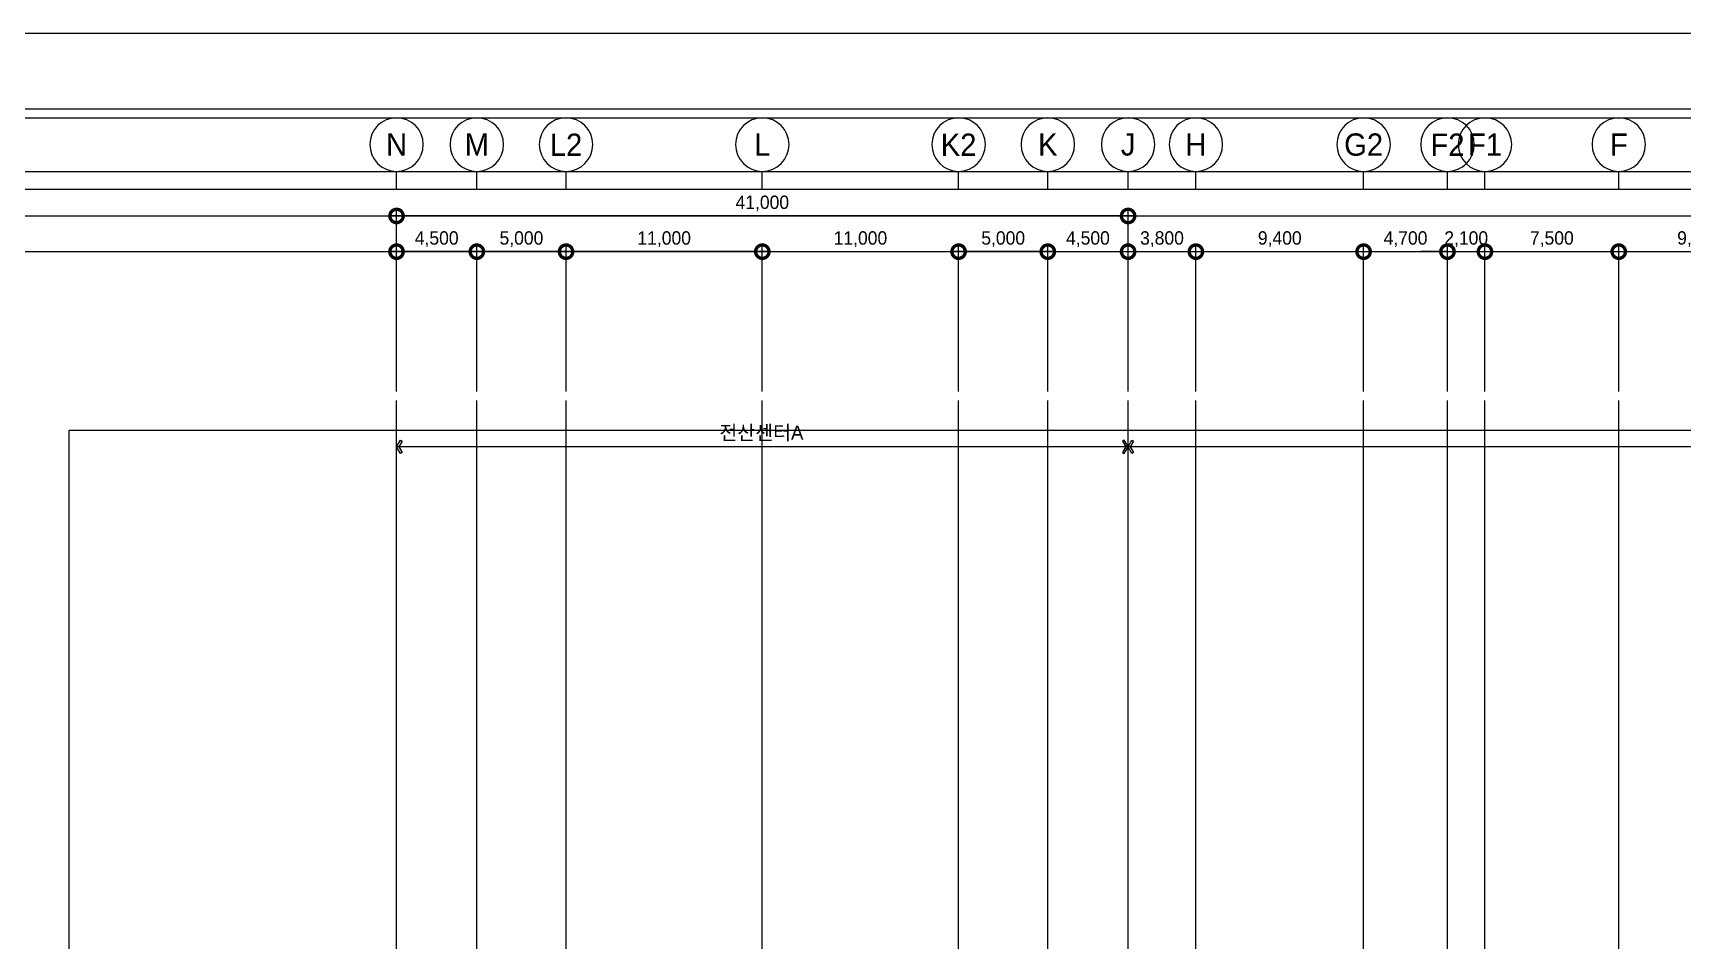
# Model space of a CAD drawing. Extents: x -430745 to 210250, y 0 to 148500.
# Drawn here: x 23719 to 116195, y 97630 to 148500 of the extents above; entities that cross this region are included whole.
import ezdxf
from ezdxf.enums import TextEntityAlignment as Align

# ---------------------------------------------------------------- set-up
doc = ezdxf.new("R2010")
doc.units = 0
doc.header["$LTSCALE"] = 250
doc.header["$MEASUREMENT"] = 0
doc.layers.get('0').update_dxf_attribs({"linetype": 'CONTINUOUS'})
doc.layers.get('Defpoints').update_dxf_attribs({"linetype": 'CONTINUOUS'})
for name, color, linetype in [('A-CEN', 1, 'CONTINUOUS'), ('A-DIM', 7, 'CONTINUOUS'), ('A-SYM-BUB', 3, 'CONTINUOUS')]:
    doc.layers.add(name, color=color, linetype=linetype)
doc.layers.add('NOPLOT', color=193, linetype='CONTINUOUS', plot=False)
doc.styles.add('Gdim', font='')
doc.styles.add('Gtx', font='')
doc.styles.get('Gdim').set_extended_font_data('Dotum')
doc.styles.get('Gtx').set_extended_font_data('Dotum')
doc.dimstyles.new('Gdim200', dxfattribs={"dimscale": 200, "dimtxt": 3, "dimasz": 6, "dimexe": 1.5, "dimexo": 2, "dimgap": 1, "dimtad": 1, "dimdec": 0, "dimzin": 0, "dimdsep": 46, "dimlunit": 6, "dimtxsty": 'Gdim', "dimblk": 'DOTSMALL', "dimcen": 1.5, "dimdle": 1.5, "dimclrd": 1, "dimclre": 1, "dimclrt": 256, "dimazin": 0, "dimtfac": 1, "dimtdec": 0, "dimtix": 1, "dimtmove": 2, "dimatfit": 3, "dimldrblk": 'DOTSMALL', "dimfxl": 1.5, "dimtolj": 1, "dimtzin": 0, "dimlwd": -1, "dimlwe": -1, "dimarcsym": 0})

# ---------------------------------------------------------------- blocks, each defined once
blk = doc.blocks.new('_DotSmall')
at = {"color": 0, "linetype": 'ByBlock', "const_width": 0.5}
blk.add_lwpolyline([(-0.0625, 0, 1), (0.0625, 0, 1)], format="xyb", close=True, dxfattribs=at)
blk = doc.blocks.new('*D105')
at = {"layer": 'A-DIM', "color": 1, "transparency": 16777216}
for p, q in [((14301485, -320405), (14259735, -320405)), ((14260110, -330238), (14260110, -320030)), ((14301110, -330238), (14301110, -320030))]:
    blk.add_line(p, q, dxfattribs=at)
at = {"layer": 'Defpoints', "color": 0, "transparency": 16777216}
for p in [(14260110, -320405), (14260110, -330738), (14301110, -330738, 0)]:
    blk.add_point(p, dxfattribs=at)
at = {"layer": 'A-DIM', "color": 1, "transparency": 16777216, "xscale": 1500, "yscale": 1500, "zscale": 1500, "rotation": 180}
blk.add_blockref('_DotSmall', (14260110, -320405), dxfattribs=at)
at = {"layer": 'A-DIM', "color": 1, "transparency": 16777216, "xscale": 1500, "yscale": 1500, "zscale": 1500}
blk.add_blockref('_DotSmall', (14301110, -320405), dxfattribs=at)
at = {"layer": 'A-DIM', "transparency": 16777216, "insert": (14280610, -319707), "char_height": 750, "attachment_point": 5, "style": 'Gdim'}
blk.add_mtext('\\A1;41,000', dxfattribs=at)
blk = doc.blocks.new('*D106')
at = {"layer": 'A-DIM', "color": 1, "transparency": 16777216}
for p, q in [((14296235, -322405), (14301485, -322405)), ((14296610, -330238), (14296610, -322030)), ((14301110, -330238), (14301110, -322030))]:
    blk.add_line(p, q, dxfattribs=at)
at = {"layer": 'Defpoints', "color": 0, "transparency": 16777216}
for p in [(14301110, -322405), (14296610, -330738), (14301110, -330738, 0)]:
    blk.add_point(p, dxfattribs=at)
at = {"layer": 'A-DIM', "color": 1, "transparency": 16777216, "xscale": 1500, "yscale": 1500, "zscale": 1500, "rotation": 180}
blk.add_blockref('_DotSmall', (14296610, -322405), dxfattribs=at)
at = {"layer": 'A-DIM', "color": 1, "transparency": 16777216, "xscale": 1500, "yscale": 1500, "zscale": 1500}
blk.add_blockref('_DotSmall', (14301110, -322405), dxfattribs=at)
at = {"layer": 'A-DIM', "transparency": 16777216, "insert": (14298860, -321707), "char_height": 750, "attachment_point": 5, "style": 'Gdim'}
blk.add_mtext('\\A1;4,500', dxfattribs=at)
blk = doc.blocks.new('*D107')
at = {"layer": 'A-DIM', "color": 1, "transparency": 16777216}
for p, q in [((14300735, -322405), (14305285, -322405)), ((14301110, -330238), (14301110, -322030)), ((14304910, -330238), (14304910, -322030))]:
    blk.add_line(p, q, dxfattribs=at)
at = {"layer": 'Defpoints', "color": 0, "transparency": 16777216}
for p in [(14304910, -322405), (14301110, -330738, 0), (14304910, -330738)]:
    blk.add_point(p, dxfattribs=at)
at = {"layer": 'A-DIM', "color": 1, "transparency": 16777216, "xscale": 1500, "yscale": 1500, "zscale": 1500, "rotation": 180}
blk.add_blockref('_DotSmall', (14301110, -322405), dxfattribs=at)
at = {"layer": 'A-DIM', "color": 1, "transparency": 16777216, "xscale": 1500, "yscale": 1500, "zscale": 1500}
blk.add_blockref('_DotSmall', (14304910, -322405), dxfattribs=at)
at = {"layer": 'A-DIM', "transparency": 16777216, "insert": (14303010, -321707), "char_height": 750, "attachment_point": 5, "style": 'Gdim'}
blk.add_mtext('\\A1;3,800', dxfattribs=at)
blk = doc.blocks.new('*D108')
at = {"layer": 'A-DIM', "color": 1, "transparency": 16777216}
for p, q in [((14280985, -322405), (14269235, -322405)), ((14269610, -330238), (14269610, -322030)), ((14280610, -330238), (14280610, -322030))]:
    blk.add_line(p, q, dxfattribs=at)
at = {"layer": 'Defpoints', "color": 0, "transparency": 16777216}
for p in [(14269610, -322405), (14269610, -330738), (14280610, -330738)]:
    blk.add_point(p, dxfattribs=at)
at = {"layer": 'A-DIM', "color": 1, "transparency": 16777216, "xscale": 1500, "yscale": 1500, "zscale": 1500, "rotation": 180}
blk.add_blockref('_DotSmall', (14269610, -322405), dxfattribs=at)
at = {"layer": 'A-DIM', "color": 1, "transparency": 16777216, "xscale": 1500, "yscale": 1500, "zscale": 1500}
blk.add_blockref('_DotSmall', (14280610, -322405), dxfattribs=at)
at = {"layer": 'A-DIM', "transparency": 16777216, "insert": (14275110, -321707), "char_height": 750, "attachment_point": 5, "style": 'Gdim'}
blk.add_mtext('\\A1;11,000', dxfattribs=at)
blk = doc.blocks.new('*D109')
at = {"layer": 'A-DIM', "color": 1, "transparency": 16777216}
for p, q in [((14264985, -322405), (14259735, -322405)), ((14260110, -330238), (14260110, -322030)), ((14264610, -330238), (14264610, -322030))]:
    blk.add_line(p, q, dxfattribs=at)
at = {"layer": 'Defpoints', "color": 0, "transparency": 16777216}
for p in [(14260110, -322405), (14260110, -330738), (14264610, -330738, 0)]:
    blk.add_point(p, dxfattribs=at)
at = {"layer": 'A-DIM', "color": 1, "transparency": 16777216, "xscale": 1500, "yscale": 1500, "zscale": 1500, "rotation": 180}
blk.add_blockref('_DotSmall', (14260110, -322405), dxfattribs=at)
at = {"layer": 'A-DIM', "color": 1, "transparency": 16777216, "xscale": 1500, "yscale": 1500, "zscale": 1500}
blk.add_blockref('_DotSmall', (14264610, -322405), dxfattribs=at)
at = {"layer": 'A-DIM', "transparency": 16777216, "insert": (14262360, -321707), "char_height": 750, "attachment_point": 5, "style": 'Gdim'}
blk.add_mtext('\\A1;4,500', dxfattribs=at)
blk = doc.blocks.new('*D110')
at = {"layer": 'A-DIM', "color": 1, "transparency": 16777216}
for p, q in [((14280235, -322405), (14291985, -322405)), ((14280610, -330238), (14280610, -322030)), ((14291610, -330238), (14291610, -322030))]:
    blk.add_line(p, q, dxfattribs=at)
at = {"layer": 'Defpoints', "color": 0, "transparency": 16777216}
for p in [(14291610, -322405), (14280610, -330738), (14291610, -330738)]:
    blk.add_point(p, dxfattribs=at)
at = {"layer": 'A-DIM', "color": 1, "transparency": 16777216, "xscale": 1500, "yscale": 1500, "zscale": 1500, "rotation": 180}
blk.add_blockref('_DotSmall', (14280610, -322405), dxfattribs=at)
at = {"layer": 'A-DIM', "color": 1, "transparency": 16777216, "xscale": 1500, "yscale": 1500, "zscale": 1500}
blk.add_blockref('_DotSmall', (14291610, -322405), dxfattribs=at)
at = {"layer": 'A-DIM', "transparency": 16777216, "insert": (14286110, -321707), "char_height": 750, "attachment_point": 5, "style": 'Gdim'}
blk.add_mtext('\\A1;11,000', dxfattribs=at)
blk = doc.blocks.new('*D111')
at = {"layer": 'A-DIM', "color": 1, "transparency": 16777216}
for p, q in [((14300735, -320405), (14379785, -320405)), ((14301110, -330238), (14301110, -320030)), ((14379410, -330238), (14379410, -320030))]:
    blk.add_line(p, q, dxfattribs=at)
at = {"layer": 'Defpoints', "color": 0, "transparency": 16777216}
for p in [(14379410, -320405), (14301110, -330738, 0), (14379410, -330738, 0)]:
    blk.add_point(p, dxfattribs=at)
at = {"layer": 'A-DIM', "color": 1, "transparency": 16777216, "xscale": 1500, "yscale": 1500, "zscale": 1500, "rotation": 180}
blk.add_blockref('_DotSmall', (14301110, -320405), dxfattribs=at)
at = {"layer": 'A-DIM', "color": 1, "transparency": 16777216, "xscale": 1500, "yscale": 1500, "zscale": 1500}
blk.add_blockref('_DotSmall', (14379410, -320405), dxfattribs=at)
at = {"layer": 'A-DIM', "transparency": 16777216, "insert": (14351710, -319569), "char_height": 750, "attachment_point": 5, "style": 'Gdim'}
blk.add_mtext('\\A1;78,300', dxfattribs=at)
blk = doc.blocks.new('*D116')
at = {"layer": 'A-DIM', "color": 1, "transparency": 16777216}
for p, q in [((14328235, -322405), (14337985, -322405)), ((14328610, -330238), (14328610, -322030)), ((14337610, -330238), (14337610, -322030))]:
    blk.add_line(p, q, dxfattribs=at)
at = {"layer": 'Defpoints', "color": 0, "transparency": 16777216}
for p in [(14337610, -322405), (14328610, -330738), (14337610, -330738)]:
    blk.add_point(p, dxfattribs=at)
at = {"layer": 'A-DIM', "color": 1, "transparency": 16777216, "xscale": 1500, "yscale": 1500, "zscale": 1500, "rotation": 180}
blk.add_blockref('_DotSmall', (14328610, -322405), dxfattribs=at)
at = {"layer": 'A-DIM', "color": 1, "transparency": 16777216, "xscale": 1500, "yscale": 1500, "zscale": 1500}
blk.add_blockref('_DotSmall', (14337610, -322405), dxfattribs=at)
at = {"layer": 'A-DIM', "transparency": 16777216, "insert": (14333110, -321707), "char_height": 750, "attachment_point": 5, "style": 'Gdim'}
blk.add_mtext('\\A1;9,000', dxfattribs=at)
blk = doc.blocks.new('*D118')
at = {"layer": 'A-DIM', "color": 1, "transparency": 16777216}
for p, q in [((14320735, -322405), (14328985, -322405)), ((14321110, -330238), (14321110, -322030)), ((14328610, -330238), (14328610, -322030))]:
    blk.add_line(p, q, dxfattribs=at)
at = {"layer": 'Defpoints', "color": 0, "transparency": 16777216}
for p in [(14328610, -322405), (14321110, -330738, 0), (14328610, -330738)]:
    blk.add_point(p, dxfattribs=at)
at = {"layer": 'A-DIM', "color": 1, "transparency": 16777216, "xscale": 1500, "yscale": 1500, "zscale": 1500, "rotation": 180}
blk.add_blockref('_DotSmall', (14321110, -322405), dxfattribs=at)
at = {"layer": 'A-DIM', "color": 1, "transparency": 16777216, "xscale": 1500, "yscale": 1500, "zscale": 1500}
blk.add_blockref('_DotSmall', (14328610, -322405), dxfattribs=at)
at = {"layer": 'A-DIM', "transparency": 16777216, "insert": (14324860, -321707), "char_height": 750, "attachment_point": 5, "style": 'Gdim'}
blk.add_mtext('\\A1;7,500', dxfattribs=at)
blk = doc.blocks.new('*D119')
at = {"layer": 'A-DIM', "color": 1, "transparency": 16777216}
for p, q in [((14304535, -322405), (14314685, -322405)), ((14304910, -330238), (14304910, -322030)), ((14314310, -330238), (14314310, -322030))]:
    blk.add_line(p, q, dxfattribs=at)
at = {"layer": 'Defpoints', "color": 0, "transparency": 16777216}
for p in [(14314310, -322405), (14304910, -330738, 0), (14314310, -330738, 0)]:
    blk.add_point(p, dxfattribs=at)
at = {"layer": 'A-DIM', "color": 1, "transparency": 16777216, "xscale": 1500, "yscale": 1500, "zscale": 1500, "rotation": 180}
blk.add_blockref('_DotSmall', (14304910, -322405), dxfattribs=at)
at = {"layer": 'A-DIM', "color": 1, "transparency": 16777216, "xscale": 1500, "yscale": 1500, "zscale": 1500}
blk.add_blockref('_DotSmall', (14314310, -322405), dxfattribs=at)
at = {"layer": 'A-DIM', "transparency": 16777216, "insert": (14309610, -321707), "char_height": 750, "attachment_point": 5, "style": 'Gdim'}
blk.add_mtext('\\A1;9,400', dxfattribs=at)
blk = doc.blocks.new('*D128')
at = {"layer": 'A-DIM', "color": 1, "transparency": 16777216}
for p, q in [((14269985, -322405), (14264235, -322405)), ((14264610, -330238), (14264610, -322030)), ((14269610, -330238), (14269610, -322030))]:
    blk.add_line(p, q, dxfattribs=at)
at = {"layer": 'Defpoints', "color": 0, "transparency": 16777216}
for p in [(14264610, -322405), (14264610, -330738, 0), (14269610, -330738)]:
    blk.add_point(p, dxfattribs=at)
at = {"layer": 'A-DIM', "color": 1, "transparency": 16777216, "xscale": 1500, "yscale": 1500, "zscale": 1500, "rotation": 180}
blk.add_blockref('_DotSmall', (14264610, -322405), dxfattribs=at)
at = {"layer": 'A-DIM', "color": 1, "transparency": 16777216, "xscale": 1500, "yscale": 1500, "zscale": 1500}
blk.add_blockref('_DotSmall', (14269610, -322405), dxfattribs=at)
at = {"layer": 'A-DIM', "transparency": 16777216, "insert": (14267110, -321707), "char_height": 750, "attachment_point": 5, "style": 'Gdim'}
blk.add_mtext('\\A1;5,000', dxfattribs=at)
blk = doc.blocks.new('*D129')
at = {"layer": 'A-DIM', "color": 1, "transparency": 16777216}
for p, q in [((14296985, -322405), (14291235, -322405)), ((14291610, -330238), (14291610, -322030)), ((14296610, -330238), (14296610, -322030))]:
    blk.add_line(p, q, dxfattribs=at)
at = {"layer": 'Defpoints', "color": 0, "transparency": 16777216}
for p in [(14291610, -322405), (14291610, -330738, 0), (14296610, -330738)]:
    blk.add_point(p, dxfattribs=at)
at = {"layer": 'A-DIM', "color": 1, "transparency": 16777216, "xscale": 1500, "yscale": 1500, "zscale": 1500, "rotation": 180}
blk.add_blockref('_DotSmall', (14291610, -322405), dxfattribs=at)
at = {"layer": 'A-DIM', "color": 1, "transparency": 16777216, "xscale": 1500, "yscale": 1500, "zscale": 1500}
blk.add_blockref('_DotSmall', (14296610, -322405), dxfattribs=at)
at = {"layer": 'A-DIM', "transparency": 16777216, "insert": (14294110, -321707), "char_height": 750, "attachment_point": 5, "style": 'Gdim'}
blk.add_mtext('\\A1;5,000', dxfattribs=at)
blk = doc.blocks.new('*D130')
at = {"layer": 'A-DIM', "color": 1, "transparency": 16777216}
for p, q in [((14319010, -322405), (14317510, -322405)), ((14319010, -330238), (14319010, -322030)), ((14319010, -322405), (14321110, -322405)), ((14321110, -330238), (14321110, -322030)), ((14321110, -322405), (14322610, -322405))]:
    blk.add_line(p, q, dxfattribs=at)
at = {"layer": 'Defpoints', "color": 0, "transparency": 16777216}
for p in [(14321110, -322405), (14319010, -330738, 0), (14321110, -330738, 0)]:
    blk.add_point(p, dxfattribs=at)
at = {"layer": 'A-DIM', "color": 1, "transparency": 16777216, "xscale": 1500, "yscale": 1500, "zscale": 1500}
blk.add_blockref('_DotSmall', (14319010, -322405), dxfattribs=at)
at = {"layer": 'A-DIM', "color": 1, "transparency": 16777216, "xscale": 1500, "yscale": 1500, "zscale": 1500, "rotation": 180}
blk.add_blockref('_DotSmall', (14321110, -322405), dxfattribs=at)
at = {"layer": 'A-DIM', "transparency": 16777216, "insert": (14320060, -321707), "char_height": 750, "attachment_point": 5, "style": 'Gdim'}
blk.add_mtext('\\A1;2,100', dxfattribs=at)
blk = doc.blocks.new('*D131')
at = {"layer": 'A-DIM', "color": 1, "transparency": 16777216}
for p, q in [((14313935, -322405), (14319385, -322405)), ((14314310, -330238), (14314310, -322030)), ((14319010, -330238), (14319010, -322030))]:
    blk.add_line(p, q, dxfattribs=at)
at = {"layer": 'Defpoints', "color": 0, "transparency": 16777216}
for p in [(14319010, -322405), (14314310, -330738, 0), (14319010, -330738, 0)]:
    blk.add_point(p, dxfattribs=at)
at = {"layer": 'A-DIM', "color": 1, "transparency": 16777216, "xscale": 1500, "yscale": 1500, "zscale": 1500, "rotation": 180}
blk.add_blockref('_DotSmall', (14314310, -322405), dxfattribs=at)
at = {"layer": 'A-DIM', "color": 1, "transparency": 16777216, "xscale": 1500, "yscale": 1500, "zscale": 1500}
blk.add_blockref('_DotSmall', (14319010, -322405), dxfattribs=at)
at = {"layer": 'A-DIM', "transparency": 16777216, "insert": (14316660, -321707), "char_height": 750, "attachment_point": 5, "style": 'Gdim'}
blk.add_mtext('\\A1;4,700', dxfattribs=at)
blk = doc.blocks.new('A-CEN-WEST2')
at = {"layer": 'A-CEN'}
for p, q in [((14260110.5, -438071.4), (14260110.5, -330738.1)), ((14264610.5, -438071.4, 0), (14264610.5, -330738.1, 0)), ((14269610.5, -438071.4), (14269610.5, -330738.1)), ((14280610.5, -438071.4), (14280610.5, -330738.1)), ((14291610.5, -438071.4), (14291610.5, -330738.1)), ((14296610.5, -438071.4), (14296610.5, -330738.1)), ((14301110.5, -438071.4, 0), (14301110.5, -330738.1, 0)), ((14304910.5, -438071.4), (14304910.5, -330738.1)), ((14314310.5, -438071.4, 0), (14314310.5, -330738.1, 0)), ((14319010.5, -438071.4, 0), (14319010.5, -330738.1, 0)), ((14321110.5, -438071.4, 0), (14321110.5, -330738.1, 0)), ((14328610.5, -438071.4), (14328610.5, -330738.1))]:
    blk.add_line(p, q, dxfattribs=at)
at = {"layer": 'A-SYM-BUB', "color": 7, "elevation": 0}
for points in [[(14260110.5, -318904.8), (14260110.5, -317904.8, 1), (14260110.5, -314904.8, 1), (14260110.5, -317904.8, 0)], [(14269610.5, -318904.8), (14269610.5, -317904.8, 1), (14269610.5, -314904.8, 1), (14269610.5, -317904.8, 0)], [(14280610.5, -318904.8), (14280610.5, -317904.8, 1), (14280610.5, -314904.8, 1), (14280610.5, -317904.8, 0)], [(14291610.5, -318904.8), (14291610.5, -317904.8, 1), (14291610.5, -314904.8, 1), (14291610.5, -317904.8, 0)], [(14296610.5, -318904.8), (14296610.5, -317904.8, 1), (14296610.5, -314904.8, 1), (14296610.5, -317904.8, 0)], [(14301110.5, -318904.8), (14301110.5, -317904.8, 1), (14301110.5, -314904.8, 1), (14301110.5, -317904.8, 0)], [(14304910.5, -318904.8), (14304910.5, -317904.8, 1), (14304910.5, -314904.8, 1), (14304910.5, -317904.8, 0)], [(14314310.5, -318904.8), (14314310.5, -317904.8, 1), (14314310.5, -314904.8, 1), (14314310.5, -317904.8, 0)], [(14319010.5, -318904.8), (14319010.5, -317904.8, 1), (14319010.5, -314904.8, 1), (14319010.5, -317904.8, 0)], [(14321110.5, -318904.8), (14321110.5, -317904.8, 1), (14321110.5, -314904.8, 1), (14321110.5, -317904.8, 0)], [(14328610.5, -318904.8), (14328610.5, -317904.8, 1), (14328610.5, -314904.8, 1), (14328610.5, -317904.8, 0)]]:
    blk.add_lwpolyline(points, format="xyb", dxfattribs=at)
at = {"layer": 'A-SYM-BUB', "color": 7}
blk.add_lwpolyline([(14264610.5, -318904.8), (14264610.5, -317904.8, 1), (14264610.5, -314904.8, 1), (14264610.5, -317904.8, 0)], format="xyb", dxfattribs=at)
at = {"layer": 'A-SYM-BUB', "style": 'Gtx'}
for s, p in [('N', (14260110.5, -316404.8, 0)), ('M', (14264610.5, -316404.8)), ('L2', (14269610.5, -316404.8)), ('L', (14280610.5, -316404.8)), ('K2', (14291610.5, -316404.8)), ('K', (14296610.5, -316404.8)), ('J', (14301110.5, -316404.8)), ('H', (14304910.5, -316404.8)), ('G2', (14314310.5, -316404.8)), ('F2', (14319010.5, -316404.8)), ('F1', (14321110.5, -316404.8)), ('F', (14328610.5, -316404.8, 0))]:
    blk.add_text(s, height=1250, dxfattribs=at).set_placement(p, align=Align.MIDDLE)
at = {"layer": 'A-DIM'}
for base, p1, p2, picture, middle in [((14260110.5, -320404.8), (14301110.5, -330738.1, 0), (14260110.5, -330738.1), '*D105', (14280610.5, -319707)), ((14291610.5, -322404.8), (14280610.5, -330738.1), (14291610.5, -330738.1), '*D110', (14286110.5, -321707)), ((14301110.5, -322404.8), (14296610.5, -330738.1), (14301110.5, -330738.1, 0), '*D106', (14298860.5, -321707)), ((14304910.5, -322404.8), (14301110.5, -330738.1, 0), (14304910.5, -330738.1), '*D107', (14303010.5, -321707)), ((14314310.5, -322404.8), (14304910.5, -330738.1, 0), (14314310.5, -330738.1, 0), '*D119', (14309610.5, -321707)), ((14319010.5, -322404.8), (14314310.5, -330738.1, 0), (14319010.5, -330738.1, 0), '*D131', (14316660.5, -321707)), ((14321110.5, -322404.8), (14319010.5, -330738.1, 0), (14321110.5, -330738.1, 0), '*D130', (14320060.5, -321707)), ((14328610.5, -322404.8), (14321110.5, -330738.1, 0), (14328610.5, -330738.1), '*D118', (14324860.5, -321707)), ((14337610.5, -322404.8), (14328610.5, -330738.1), (14337610.5, -330738.1), '*D116', (14333110.5, -321707))]:
    dim = blk.add_linear_dim(base=base, p1=p1, p2=p2, dimstyle='Gdim200', override={"dimscale": 250}, dxfattribs=at)
    dim.commit()
    dim.dimension.update_dxf_attribs({"geometry": picture, "text_midpoint": middle})
dim = blk.add_linear_dim(base=(14379410.5, -320404.8), p1=(14301110.5, -330738.1, 0), p2=(14379410.5, -330738.1, 0), angle=180, dimstyle='Gdim200', override={"dimscale": 250}, dxfattribs=at)
dim.commit()
dim.dimension.update_dxf_attribs({"geometry": '*D111', "text_midpoint": (14351710.5, -319569.1), "dimtype": 128})
for base, p1, p2, picture, middle in [((14260110.5, -322404.8), (14264610.5, -330738.1, 0), (14260110.5, -330738.1), '*D109', (14262360.5, -321707)), ((14264610.5, -322404.8), (14269610.5, -330738.1), (14264610.5, -330738.1, 0), '*D128', (14267110.5, -321707)), ((14269610.5, -322404.8), (14280610.5, -330738.1), (14269610.5, -330738.1), '*D108', (14275110.5, -321707)), ((14291610.5, -322404.8), (14296610.5, -330738.1), (14291610.5, -330738.1, 0), '*D129', (14294110.5, -321707))]:
    dim = blk.add_linear_dim(base=base, p1=p1, p2=p2, angle=180, dimstyle='Gdim200', override={"dimscale": 250}, dxfattribs=at)
    dim.commit()
    dim.dimension.update_dxf_attribs({"geometry": picture, "text_midpoint": middle})

msp = doc.modelspace()

# ---------------------------------------------------------------- linework, layer by layer
at = {"layer": 'A-DIM'}
for p, q in [((85095.3, 125315.1), (44095.3, 125315.1)), ((163395.3, 125315.1), (85095.3, 125315.1))]:
    msp.add_line(p, q, dxfattribs=at)
at = {"layer": 'A-DIM', "elevation": 0}
for points in [[(44403.1, 125637.8), (44218.7, 125315.1), (44403.1, 124992.4), (44310, 124939.3), (44095.3, 125315.1), (44310, 125691)], [(84787.4, 125637.8), (84971.8, 125315.1), (84787.4, 124992.4), (84880.5, 124939.3), (85095.3, 125315.1), (84880.5, 125691)], [(85403.1, 125637.8), (85218.7, 125315.1), (85403.1, 124992.4), (85310, 124939.3), (85095.3, 125315.1), (85310, 125691)]]:
    msp.add_lwpolyline(points, close=True, dxfattribs=at)
at = {"layer": 'NOPLOT'}
for points in [[(0, 148500), (210250, 148500), (210250, 0), (0, 0)], [(206000, 4250), (7750, 4250), (7750, 144250), (206000, 144250)], [(8250, 143750), (182250, 143750), (182250, 4750), (8250, 4750)], [(11250, 140750), (179250, 140750), (179250, 7750), (11250, 7750)], [(12250, 139750), (178250, 139750), (178250, 8750), (12250, 8750)], [(13750, 138250), (176750, 138250), (176750, 10250), (13750, 10250)], [(15750, 136250), (174750, 136250), (174750, 12250), (15750, 12250)], [(25750, 126250), (164750, 126250), (164750, 22250), (25750, 22250)]]:
    msp.add_lwpolyline(points, close=True, dxfattribs=at)

# ---------------------------------------------------------------- block references
at = {"layer": 'A-DIM'}
msp.add_blockref('A-CEN-WEST2', (-14216015.2, 458654.8), dxfattribs=at)

# ---------------------------------------------------------------- texts
at = {"layer": 'A-SYM-BUB', "color": 3, "style": 'Gdim'}
msp.add_text('전산센터A', height=800, dxfattribs=at).set_placement((62186.5, 125708.1))

doc.saveas('drawing.dxf')
